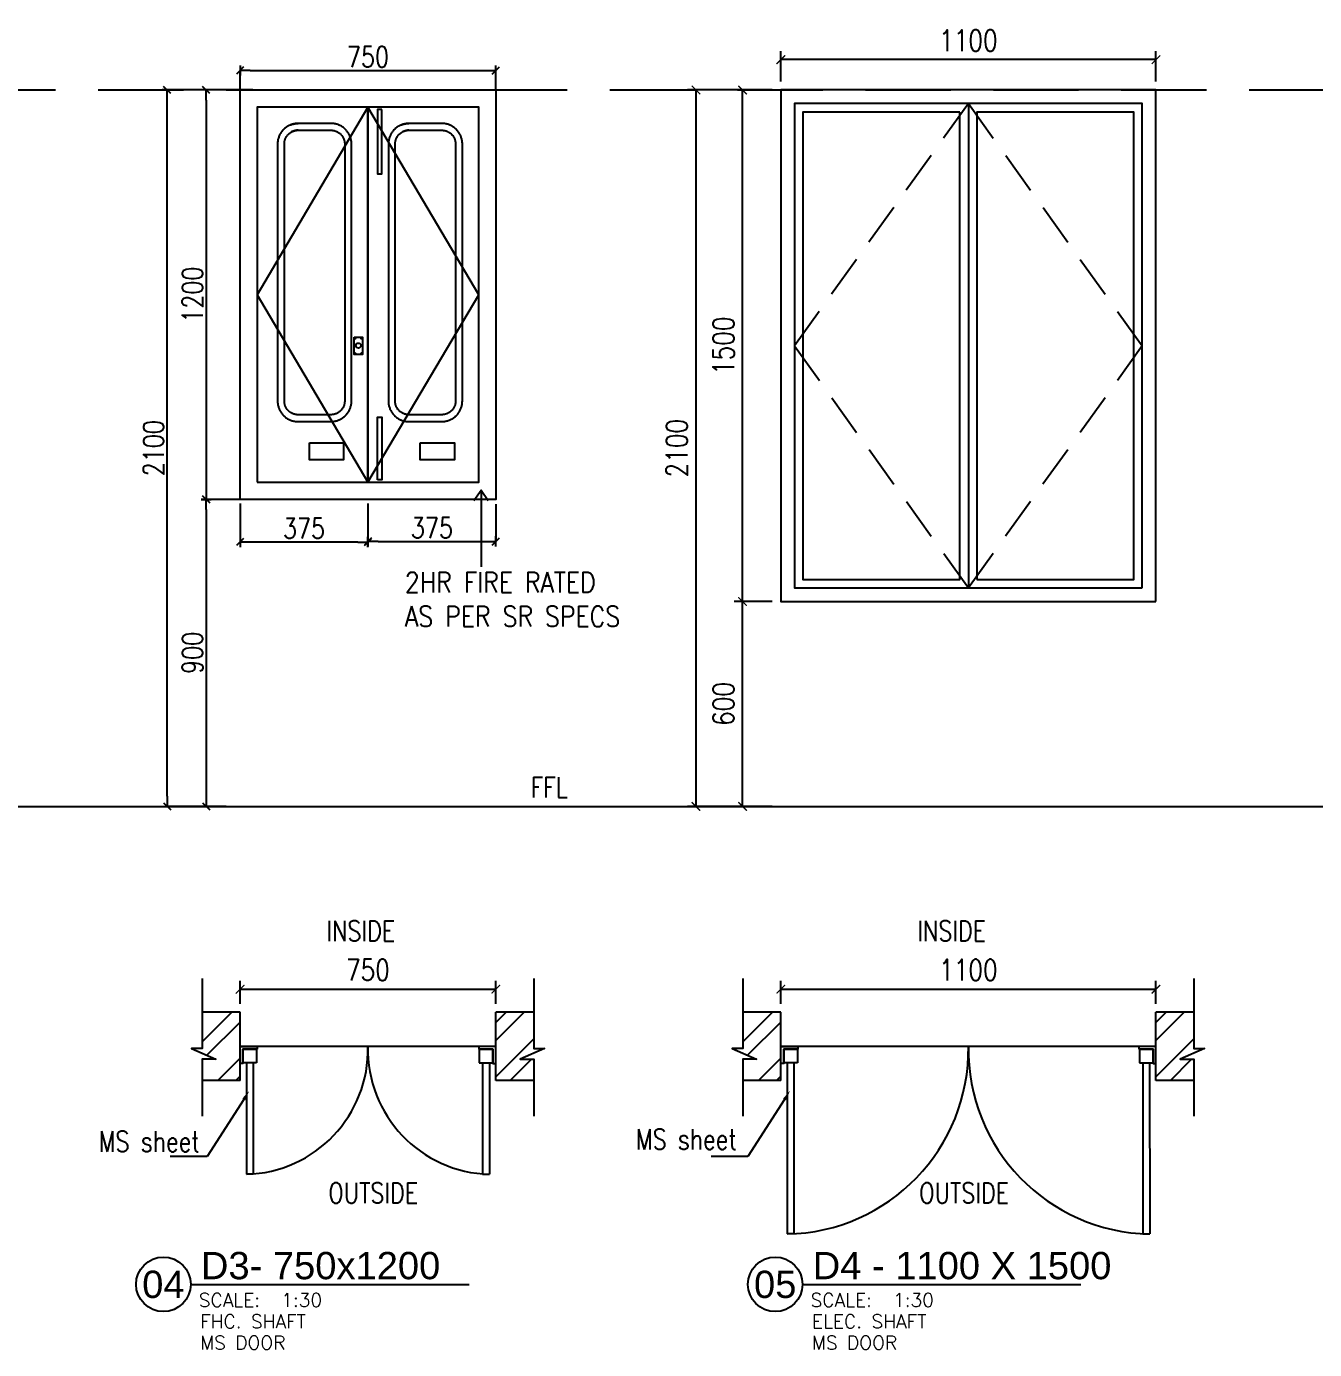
# Model space of a CAD drawing. Extents: x -32840 to 422982, y 280745 to 888746.
# Drawn here: x 341432 to 345210, y 416432 to 420310 of the extents above; entities that cross this region are included whole.
import ezdxf
from ezdxf import colors
from ezdxf.entities.mleader import LeaderData, LeaderLine
from ezdxf.enums import TextEntityAlignment as Align
from ezdxf.math import Vec2, Vec3

# ---------------------------------------------------------------- set-up
doc = ezdxf.new("R2010")
doc.units = 0
doc.header["$LTSCALE"] = 1000
doc.header["$PDMODE"] = 3
for name, pattern in [('CONTINOUS', [0]), ('HIDDEN', [0.375, 0.25, -0.125]), ('HIDDEN2', [0.1875, 0.125, -0.0625])]:
    doc.linetypes.add(name, pattern=pattern)
doc.layers.get('Defpoints').update_dxf_attribs({"linetype": 'HIDDEN'})
for name, color, linetype in [('A-Dim det', 3, 'Continuous'), ('A-DOOR', 1, 'Continuous'), ('A-FL-Drop', 3, 'Continuous'), ('A-HAT', 8, 'Continuous'), ('A-HATCH', 8, 'Continuous'), ('A-RD', 6, 'Continuous'), ('A-Tag LVl', 2, 'Continuous'), ('A-WALL', 7, 'CONTINOUS'), ('a-win', 1, 'Continuous'), ('HATCH', 8, 'Continuous'), ('N-DIM-DET', 3, 'Continuous'), ('N-TEXT', 6, 'Continuous')]:
    doc.layers.add(name, color=color, linetype=linetype)
doc.styles.add('Arial', font='arial.ttf')
doc.styles.add('ROMANS', font='romans.shx', dxfattribs={"width": 0.8})
doc.styles.get("Standard").update_dxf_attribs({"font": 'arial.ttf'})
doc.dimstyles.new('A-Det', dxfattribs={"dimscale": 25, "dimtxt": 2.5, "dimasz": 1, "dimexe": 1, "dimexo": 1, "dimgap": 1, "dimtad": 1, "dimdec": 0, "dimlfac": -0.01, "dimzin": 3, "dimdsep": 46, "dimtxsty": 'ROMANS', "dimblk": 'ARCHTICK', "dimcen": 1, "dimclrd": 256, "dimclre": 256, "dimclrt": 6, "dimadec": 0, "dimazin": 0, "dimtfac": 1, "dimtdec": 0, "dimtix": 1, "dimtmove": 1, "dimatfit": 3, "dimfxl": 1, "dimfrac": 2, "dimtolj": 1, "dimtzin": 3, "dimarcsym": 0})
doc.dimstyles.new('N-DIM-20', dxfattribs={"dimscale": 20, "dimtxt": 2, "dimasz": 1.5, "dimexe": 0, "dimexo": 0, "dimgap": 0.5, "dimtad": 1, "dimdec": 0, "dimzin": 0, "dimdsep": 46, "dimtxsty": 'ROMANS', "dimblk": 'AR-DIM-ARROW', "dimcen": 0.09, "dimclrd": 3, "dimclre": 8, "dimclrt": 6, "dimadec": 0, "dimazin": 0, "dimtfac": 1, "dimtdec": 0, "dimtix": 1, "dimtofl": 0, "dimtmove": 0, "dimatfit": 0, "dimldrblk": 'AR-LED-ARROW', "dimfxl": 0.18, "dimtolj": 1, "dimtzin": 0, "dimlwd": -1, "dimarcsym": 0})

# ---------------------------------------------------------------- blocks, each defined once
blk = doc.blocks.new('TAG-LABEL')
at = {"linetype": 'Continuous'}
blk.add_line((-65.32, 0), (-24.49, 0), dxfattribs=at)
blk.add_circle((-69.32, 0), 4, dxfattribs=at)
at = {"color": 6, "style": 'ROMANS'}
blk.add_text('SCALE:', height=2, dxfattribs=at).set_placement((-64.13, -3.31))
at = {"color": 6}
for tag, p, height, style in [('LABELNAME', (-63.82, 0.75), 4, 'Arial'), ('SCALE', (-52.05, -3.31), 2, 'ROMANS'), ('DES.LINE.01', (-63.94, -6.44), 2, 'ROMANS'), ('DES.LINE.02', (-63.94, -9.56), 2, 'ROMANS')]:
    blk.add_attdef(tag, p, '', height=height, dxfattribs=dict(at, style=style))
at = {"color": 6, "style": 'Arial'}
blk.add_attdef('88', text='', height=4, dxfattribs=at).set_placement((-69.32, 0), align=Align.MIDDLE_CENTER)
blk = doc.blocks.new('_ArchTick')
at = {"color": 0, "linetype": 'ByBlock', "const_width": 0.15}
blk.add_lwpolyline([(-0.5, -0.5), (0.5, 0.5)], dxfattribs=at)
blk = doc.blocks.new('*D235')
at = {"layer": 'A-Dim det', "lineweight": -2, "transparency": 16777216}
for p, q in [((342058.7, 417445.3), (342058.7, 417512.9)), ((342058.7, 417487.9), (342808.8, 417487.9)), ((342808.8, 417445.3), (342808.8, 417512.9))]:
    blk.add_line(p, q, dxfattribs=at)
at = {"layer": 'Defpoints', "color": 0, "transparency": 16777216}
for p in [(342808.8, 417487.9), (342058.7, 417420.3), (342808.8, 417420.3)]:
    blk.add_point(p, dxfattribs=at)
at = {"layer": 'A-Dim det', "lineweight": -2, "transparency": 16777216, "xscale": 25, "yscale": 25, "zscale": 25, "rotation": 180}
blk.add_blockref('_ArchTick', (342058.7, 417487.9), dxfattribs=at)
at = {"layer": 'A-Dim det', "lineweight": -2, "transparency": 16777216, "xscale": 25, "yscale": 25, "zscale": 25}
blk.add_blockref('_ArchTick', (342808.8, 417487.9), dxfattribs=at)
at = {"layer": 'A-Dim det', "color": 6, "transparency": 16777216, "insert": (342433.7, 417544.2), "char_height": 62.5, "attachment_point": 5, "style": 'ROMANS'}
blk.add_mtext('\\A1;750', dxfattribs=at)
blk = doc.blocks.new('*D257')
at = {"layer": 'A-Dim det', "lineweight": -2, "transparency": 16777216}
for p, q in [((343619.6, 420123.8), (343370.6, 420123.8)), ((343395.6, 420123.8), (343395.6, 418023.8)), ((343619.6, 418023.8), (343370.6, 418023.8))]:
    blk.add_line(p, q, dxfattribs=at)
at = {"layer": 'Defpoints', "color": 0, "transparency": 16777216}
for p in [(343644.6, 420123.8), (343395.6, 418023.8), (343644.6, 418023.8)]:
    blk.add_point(p, dxfattribs=at)
at = {"layer": 'A-Dim det', "lineweight": -2, "transparency": 16777216, "xscale": 25, "yscale": 25, "zscale": 25}
for p, rotation in [((343395.6, 420123.8), 90), ((343395.6, 418023.8), 270)]:
    blk.add_blockref('_ArchTick', p, dxfattribs=dict(at, rotation=rotation))
at = {"layer": 'A-Dim det', "color": 6, "transparency": 16777216, "insert": (343339.3, 419073.8), "char_height": 62.5, "attachment_point": 5, "rotation": 90, "style": 'ROMANS'}
blk.add_mtext('\\A1;2100', dxfattribs=at)
blk = doc.blocks.new('*D258')
at = {"layer": 'A-Dim det', "lineweight": -2, "transparency": 16777216}
for p, q in [((343644.6, 420148.8), (343644.6, 420237.8)), ((344744.7, 420148.8), (344744.7, 420237.8)), ((344744.7, 420212.8), (343644.6, 420212.8))]:
    blk.add_line(p, q, dxfattribs=at)
at = {"layer": 'Defpoints', "color": 0, "transparency": 16777216}
for p in [(343644.6, 420212.8), (343644.6, 420123.8), (344744.7, 420123.8)]:
    blk.add_point(p, dxfattribs=at)
at = {"layer": 'A-Dim det', "lineweight": -2, "transparency": 16777216, "xscale": 25, "yscale": 25, "zscale": 25, "rotation": 180}
blk.add_blockref('_ArchTick', (343644.6, 420212.8), dxfattribs=at)
at = {"layer": 'A-Dim det', "lineweight": -2, "transparency": 16777216, "xscale": 25, "yscale": 25, "zscale": 25}
blk.add_blockref('_ArchTick', (344744.7, 420212.8), dxfattribs=at)
at = {"layer": 'A-Dim det', "color": 6, "transparency": 16777216, "insert": (344194.7, 420269), "char_height": 62.5, "attachment_point": 5, "style": 'ROMANS'}
blk.add_mtext('\\A1;1100', dxfattribs=at)
blk = doc.blocks.new('*D259')
at = {"layer": 'A-Dim det', "lineweight": -2, "transparency": 16777216}
for p, q in [((343619.6, 418624.2), (343507.3, 418624.2)), ((343532.3, 418023.8), (343532.3, 418624.2)), ((343522, 418023.8), (343557.3, 418023.8))]:
    blk.add_line(p, q, dxfattribs=at)
at = {"layer": 'Defpoints', "color": 0, "transparency": 16777216}
for p in [(343532.3, 418624.2), (343644.6, 418624.2), (343497, 418023.8)]:
    blk.add_point(p, dxfattribs=at)
at = {"layer": 'A-Dim det', "lineweight": -2, "transparency": 16777216, "xscale": 25, "yscale": 25, "zscale": 25}
for p, rotation in [((343532.3, 418624.2), 90), ((343532.3, 418023.8), 270)]:
    blk.add_blockref('_ArchTick', p, dxfattribs=dict(at, rotation=rotation))
at = {"layer": 'A-Dim det', "color": 6, "transparency": 16777216, "insert": (343476.1, 418324), "char_height": 62.5, "attachment_point": 5, "rotation": 90, "style": 'ROMANS'}
blk.add_mtext('\\A1;600', dxfattribs=at)
blk = doc.blocks.new('*D260')
at = {"layer": 'A-Dim det', "lineweight": -2, "transparency": 16777216}
for p, q in [((343619.6, 420123.8), (343507.3, 420123.8)), ((343532.3, 418624.2), (343532.3, 420123.8)), ((343619.6, 418624.2), (343507.3, 418624.2))]:
    blk.add_line(p, q, dxfattribs=at)
at = {"layer": 'Defpoints', "color": 0, "transparency": 16777216}
for p in [(343532.3, 420123.8), (343644.6, 420123.8), (343644.6, 418624.2)]:
    blk.add_point(p, dxfattribs=at)
at = {"layer": 'A-Dim det', "lineweight": -2, "transparency": 16777216, "xscale": 25, "yscale": 25, "zscale": 25}
for p, rotation in [((343532.3, 420123.8), 90), ((343532.3, 418624.2), 270)]:
    blk.add_blockref('_ArchTick', p, dxfattribs=dict(at, rotation=rotation))
at = {"layer": 'A-Dim det', "color": 6, "transparency": 16777216, "insert": (343476.1, 419374), "char_height": 62.5, "attachment_point": 5, "rotation": 90, "style": 'ROMANS'}
blk.add_mtext('\\A1;1500', dxfattribs=at)
blk = doc.blocks.new('*D261')
at = {"layer": 'A-Dim det', "lineweight": -2, "transparency": 16777216}
for p, q in [((343644.6, 417445.3), (343644.6, 417512.9)), ((343644.6, 417487.9), (344744.7, 417487.9)), ((344744.7, 417445.3), (344744.7, 417512.9))]:
    blk.add_line(p, q, dxfattribs=at)
at = {"layer": 'Defpoints', "color": 0, "transparency": 16777216}
for p in [(344744.7, 417487.9), (343644.6, 417420.3), (344744.7, 417420.3)]:
    blk.add_point(p, dxfattribs=at)
at = {"layer": 'A-Dim det', "lineweight": -2, "transparency": 16777216, "xscale": 25, "yscale": 25, "zscale": 25, "rotation": 180}
blk.add_blockref('_ArchTick', (343644.6, 417487.9), dxfattribs=at)
at = {"layer": 'A-Dim det', "lineweight": -2, "transparency": 16777216, "xscale": 25, "yscale": 25, "zscale": 25}
blk.add_blockref('_ArchTick', (344744.7, 417487.9), dxfattribs=at)
at = {"layer": 'A-Dim det', "color": 6, "transparency": 16777216, "insert": (344194.7, 417544.2), "char_height": 62.5, "attachment_point": 5, "style": 'ROMANS'}
blk.add_mtext('\\A1;1100', dxfattribs=at)
blk = doc.blocks.new('AR-DIM-ARROW')
for p, q in [((-1, 0), (0, 0)), ((0, -0.5), (0, 0.5))]:
    blk.add_line(p, q)
at = {"color": 6}
blk.add_line((-0.35, -0.35), (0.35, 0.35), dxfattribs=at)
blk = doc.blocks.new('*D560')
at = {"layer": 'Defpoints', "color": 0, "transparency": 16777216}
for p in [(342058.7, 420123.8), (341959.4, 418923.8), (342058.7, 418923.8)]:
    blk.add_point(p, dxfattribs=at)
at = {"layer": 'N-DIM-DET', "color": 8, "lineweight": -2, "transparency": 16777216}
for p, q in [((342058.7, 420123.8), (341959.4, 420123.8)), ((342058.7, 418923.8), (341959.4, 418923.8))]:
    blk.add_line(p, q, dxfattribs=at)
at = {"layer": 'N-DIM-DET', "color": 3, "transparency": 16777216}
blk.add_line((341959.4, 420093.8), (341959.4, 418953.8), dxfattribs=at)
at = {"layer": 'N-DIM-DET', "color": 3, "transparency": 16777216, "xscale": 30, "yscale": 30, "zscale": 30}
for p, rotation in [((341959.4, 420123.8), 90), ((341959.4, 418923.8), 270)]:
    blk.add_blockref('AR-DIM-ARROW', p, dxfattribs=dict(at, rotation=rotation))
at = {"layer": 'N-DIM-DET', "color": 6, "transparency": 16777216, "insert": (341919.4, 419523.8), "char_height": 60, "attachment_point": 5, "rotation": 90, "style": 'ROMANS'}
blk.add_mtext('\\A1;1200', dxfattribs=at)
blk = doc.blocks.new('AR-LED-ARROW')
for p, q in [((0, 0), (-1, 0)), ((-0.53, 0.53), (-0.57, 0.49)), ((0, 0), (-0.57, 0.49)), ((0, 0), (-0.57, -0.49)), ((0, 0), (-0.53, 0.53)), ((0, 0), (-0.53, -0.53)), ((-0.53, -0.53), (-0.57, -0.49))]:
    blk.add_line(p, q)
blk = doc.blocks.new('*D561')
at = {"layer": 'Defpoints', "color": 0, "transparency": 16777216}
for p in [(342058.7, 418923.8), (341951.4, 418023.8), (341959.4, 418023.8)]:
    blk.add_point(p, dxfattribs=at)
at = {"layer": 'N-DIM-DET', "color": 8, "lineweight": -2, "transparency": 16777216}
for p, q in [((342058.7, 418923.8), (341959.4, 418923.8)), ((341951.4, 418023.8), (341959.4, 418023.8))]:
    blk.add_line(p, q, dxfattribs=at)
at = {"layer": 'N-DIM-DET', "color": 3, "transparency": 16777216}
blk.add_line((341959.4, 418893.8), (341959.4, 418053.8), dxfattribs=at)
at = {"layer": 'N-DIM-DET', "color": 3, "transparency": 16777216, "xscale": 30, "yscale": 30, "zscale": 30}
for p, rotation in [((341959.4, 418923.8), 90), ((341959.4, 418023.8), 270)]:
    blk.add_blockref('AR-DIM-ARROW', p, dxfattribs=dict(at, rotation=rotation))
at = {"layer": 'N-DIM-DET', "color": 6, "transparency": 16777216, "insert": (341919.4, 418473.8), "char_height": 60, "attachment_point": 5, "rotation": 90, "style": 'ROMANS'}
blk.add_mtext('\\A1;900', dxfattribs=at)
blk = doc.blocks.new('*D562')
at = {"layer": 'Defpoints', "color": 0, "transparency": 16777216}
for p in [(341845.1, 420123.8), (342096.5, 420123.8), (342017.9, 418023.8)]:
    blk.add_point(p, dxfattribs=at)
at = {"layer": 'N-DIM-DET', "color": 8, "lineweight": -2, "transparency": 16777216}
for p, q in [((342096.5, 420123.8), (341845.1, 420123.8)), ((342017.9, 418023.8), (341845.1, 418023.8))]:
    blk.add_line(p, q, dxfattribs=at)
at = {"layer": 'N-DIM-DET', "color": 3, "transparency": 16777216}
blk.add_line((341845.1, 418053.8), (341845.1, 420093.8), dxfattribs=at)
at = {"layer": 'N-DIM-DET', "color": 3, "transparency": 16777216, "xscale": 30, "yscale": 30, "zscale": 30}
for p, rotation in [((341845.1, 420123.8), 90), ((341845.1, 418023.8), 270)]:
    blk.add_blockref('AR-DIM-ARROW', p, dxfattribs=dict(at, rotation=rotation))
at = {"layer": 'N-DIM-DET', "color": 6, "transparency": 16777216, "insert": (341805.1, 419073.8), "char_height": 60, "attachment_point": 5, "rotation": 90, "style": 'ROMANS'}
blk.add_mtext('\\A1;2100', dxfattribs=at)
blk = doc.blocks.new('*D563')
at = {"layer": 'Defpoints', "color": 0, "transparency": 16777216}
for p in [(342058.7, 418911.3), (342433.7, 418911.3), (342058.7, 418798.8)]:
    blk.add_point(p, dxfattribs=at)
at = {"layer": 'N-DIM-DET', "color": 8, "lineweight": -2, "transparency": 16777216}
for p, q in [((342058.7, 418911.3), (342058.7, 418798.8)), ((342433.7, 418911.3), (342433.7, 418798.8))]:
    blk.add_line(p, q, dxfattribs=at)
at = {"layer": 'N-DIM-DET', "color": 3, "transparency": 16777216}
blk.add_line((342403.7, 418798.8), (342088.7, 418798.8), dxfattribs=at)
at = {"layer": 'N-DIM-DET', "color": 3, "transparency": 16777216, "xscale": 30, "yscale": 30, "zscale": 30, "rotation": 180}
blk.add_blockref('AR-DIM-ARROW', (342058.7, 418798.8), dxfattribs=at)
at = {"layer": 'N-DIM-DET', "color": 3, "transparency": 16777216, "xscale": 30, "yscale": 30, "zscale": 30}
blk.add_blockref('AR-DIM-ARROW', (342433.7, 418798.8), dxfattribs=at)
at = {"layer": 'N-DIM-DET', "color": 6, "transparency": 16777216, "insert": (342246.2, 418838.8), "char_height": 60, "attachment_point": 5, "style": 'ROMANS'}
blk.add_mtext('\\A1;375', dxfattribs=at)
blk = doc.blocks.new('*D564')
at = {"layer": 'Defpoints', "color": 0, "transparency": 16777216}
for p in [(342433.7, 418909.8), (342808.8, 418909.8), (342808.8, 418800.5)]:
    blk.add_point(p, dxfattribs=at)
at = {"layer": 'N-DIM-DET', "color": 8, "lineweight": -2, "transparency": 16777216}
for p, q in [((342433.7, 418909.8), (342433.7, 418800.5)), ((342808.8, 418909.8), (342808.8, 418800.5))]:
    blk.add_line(p, q, dxfattribs=at)
at = {"layer": 'N-DIM-DET', "color": 3, "transparency": 16777216}
blk.add_line((342463.7, 418800.5), (342778.8, 418800.5), dxfattribs=at)
at = {"layer": 'N-DIM-DET', "color": 3, "transparency": 16777216, "xscale": 30, "yscale": 30, "zscale": 30, "rotation": 180}
blk.add_blockref('AR-DIM-ARROW', (342433.7, 418800.5), dxfattribs=at)
at = {"layer": 'N-DIM-DET', "color": 3, "transparency": 16777216, "xscale": 30, "yscale": 30, "zscale": 30}
blk.add_blockref('AR-DIM-ARROW', (342808.8, 418800.5), dxfattribs=at)
at = {"layer": 'N-DIM-DET', "color": 6, "transparency": 16777216, "insert": (342621.3, 418840.5), "char_height": 60, "attachment_point": 5, "style": 'ROMANS'}
blk.add_mtext('\\A1;375', dxfattribs=at)
blk = doc.blocks.new('*D565')
at = {"layer": 'Defpoints', "color": 0, "transparency": 16777216}
for p in [(342808.8, 420180.9), (342058.7, 420123.8), (342808.8, 420123.8)]:
    blk.add_point(p, dxfattribs=at)
at = {"layer": 'N-DIM-DET', "color": 8, "lineweight": -2, "transparency": 16777216}
for p, q in [((342058.7, 420123.8), (342058.7, 420180.9)), ((342808.8, 420123.8), (342808.8, 420180.9))]:
    blk.add_line(p, q, dxfattribs=at)
at = {"layer": 'N-DIM-DET', "color": 3, "transparency": 16777216}
blk.add_line((342088.7, 420180.9), (342778.8, 420180.9), dxfattribs=at)
at = {"layer": 'N-DIM-DET', "color": 3, "transparency": 16777216, "xscale": 30, "yscale": 30, "zscale": 30, "rotation": 180}
blk.add_blockref('AR-DIM-ARROW', (342058.7, 420180.9), dxfattribs=at)
at = {"layer": 'N-DIM-DET', "color": 3, "transparency": 16777216, "xscale": 30, "yscale": 30, "zscale": 30}
blk.add_blockref('AR-DIM-ARROW', (342808.8, 420180.9), dxfattribs=at)
at = {"layer": 'N-DIM-DET', "color": 6, "transparency": 16777216, "insert": (342433.7, 420220.9), "char_height": 60, "attachment_point": 5, "style": 'ROMANS'}
blk.add_mtext('\\A1;750', dxfattribs=at)

msp = doc.modelspace()

# ---------------------------------------------------------------- hatches: boundary and pattern name
at = {"layer": 'HATCH', "lineweight": -2}
h = msp.add_hatch(dxfattribs=at)
h.set_pattern_fill('ANSI32', color=256, scale=300, style=0)
h.set_pattern_definition([(45, (390302.93, 457415.74), (-79.54951, 79.54951), []), (45, (390355.96, 457415.74), (-79.54951, 79.54951), [])])
h.paths.add_polyline_path([(342058.7, 417420.3), (341947.7, 417420.3), (341947.7, 417314.1), (341916, 417314.1), (341987.7, 417282.3), (341947.7, 417282.3), (341947.7, 417220.3), (342058.7, 417220.3)])
h = msp.add_hatch(dxfattribs=at)
h.set_pattern_fill('ANSI32', color=256, scale=300, style=0)
h.set_pattern_definition([(45, (390152.93, 457415.74), (-79.54951, 79.54951), []), (45, (390205.96, 457415.74), (-79.54951, 79.54951), [])])
h.paths.add_polyline_path([(342919.8, 417420.3), (342808.8, 417420.3), (342808.8, 417220.3), (342919.8, 417220.3), (342919.8, 417282.3), (342879.8, 417282.3), (342951.5, 417314.1), (342919.8, 417314.1)])
h = msp.add_hatch(dxfattribs=at)
h.set_pattern_fill('ANSI32', color=256, scale=300, style=0)
h.set_pattern_definition([(45, (391888.84, 457415.74), (-79.54951, 79.54951), []), (45, (391941.87, 457415.74), (-79.54951, 79.54951), [])])
h.paths.add_polyline_path([(343644.6, 417420.3), (343533.6, 417420.3), (343533.6, 417314.1), (343501.9, 417314.1), (343573.6, 417282.3), (343533.6, 417282.3), (343533.6, 417220.3), (343644.6, 417220.3)])
h = msp.add_hatch(dxfattribs=at)
h.set_pattern_fill('ANSI32', color=256, scale=300, style=0)
h.set_pattern_definition([(45, (392088.84, 457415.74), (-79.54951, 79.54951), []), (45, (392141.87, 457415.74), (-79.54951, 79.54951), [])])
h.paths.add_polyline_path([(344855.7, 417420.3), (344744.7, 417420.3), (344744.7, 417220.3), (344855.7, 417220.3), (344855.7, 417282.3), (344815.7, 417282.3), (344887.4, 417314.1), (344855.7, 417314.1)])

# ---------------------------------------------------------------- linework, layer by layer
at = {"layer": 'A-DOOR'}
for p, q in [((344194.7, 420083.8), (344194.7, 418664.2)), ((342077.3, 417271.7), (342077.3, 416945.3)), ((342097.3, 417271.7), (342097.3, 416945.3)), ((342770.2, 417271.7), (342770.2, 416945.3)), ((342790.2, 417271.7), (342790.2, 416945.3)), ((343663.2, 417271.7), (343662.8, 416770.3)), ((343683.2, 417271.7), (343682.8, 416770.3)), ((344706.1, 417271.7), (344706.5, 416770.3)), ((344726.1, 417271.7), (344726.5, 416770.3)), ((342097.3, 416945.3), (342077.3, 416945.3)), ((342770.2, 416945.3), (342790.2, 416945.3)), ((343682.8, 416770.3), (343662.8, 416770.3)), ((344706.5, 416770.3), (344726.5, 416770.3))]:
    msp.add_line(p, q, dxfattribs=at)
for points in [[(344744.7, 418624.2), (344744.7, 420123.8), (343644.6, 420123.8), (343644.6, 418624.2)], [(344704.7, 418664.2), (344704.7, 420083.8), (343684.6, 420083.8), (343684.6, 418664.2)], [(342474.2, 420066.3), (342461.7, 420066.3), (342461.7, 419877.8), (342474.2, 419877.8)], [(342461.7, 418981.3), (342461.7, 419164.8), (342474.2, 419164.8), (342474.2, 418981.3)], [(342108.7, 417311.7), (342067.3, 417311.7), (342067.3, 417270.3), (342058.7, 417270.3), (342058.7, 417320.3), (342108.7, 417320.3)], [(342107.3, 417271.7), (342067.3, 417271.7), (342067.3, 417311.7), (342107.3, 417311.7)], [(342758.8, 417311.7), (342800.2, 417311.7), (342800.2, 417270.3), (342808.8, 417270.3), (342808.8, 417320.3), (342758.8, 417320.3)], [(342760.2, 417271.7), (342800.2, 417271.7), (342800.2, 417311.7), (342760.2, 417311.7)], [(343694.6, 417311.7), (343653.2, 417311.7), (343653.2, 417270.3), (343644.6, 417270.3), (343644.6, 417320.3), (343694.6, 417320.3)], [(343693.2, 417271.7), (343653.2, 417271.7), (343653.2, 417311.7), (343693.2, 417311.7)], [(344694.7, 417311.7), (344736.1, 417311.7), (344736.1, 417270.3), (344744.7, 417270.3), (344744.7, 417320.3), (344694.7, 417320.3)], [(344696.1, 417271.7), (344736.1, 417271.7), (344736.1, 417311.7), (344696.1, 417311.7)]]:
    msp.add_lwpolyline(points, close=True, dxfattribs=at)
at = {"layer": 'A-DOOR', "color": 8}
for points in [[(344169.7, 420058.8), (343709.6, 420058.8), (343709.6, 418689.2), (344169.7, 418689.2)], [(344219.7, 418689.2), (344679.7, 418689.2), (344679.7, 420058.8), (344219.7, 420058.8)]]:
    msp.add_lwpolyline(points, close=True, dxfattribs=at)
at = {"layer": 'A-DOOR'}
for centre, radius, start, end in [((342067.3, 417311.7), 366.6, 271.5632, 1.3397), ((342800.2, 417311.7), 366.6, 178.6603, 268.4368), ((343653.2, 417311.7), 541.5, 271.0197, 0.9068), ((344736.1, 417311.7), 541.5, 179.0932, 268.9803)]:
    msp.add_arc(centre, radius, start, end, dxfattribs=at)
at = {"layer": 'A-FL-Drop'}
for p, q in [((342808.8, 417320.3), (342058.7, 417320.3)), ((344744.7, 417320.3), (343644.6, 417320.3))]:
    msp.add_line(p, q, dxfattribs=at)
at = {"layer": 'A-HAT', "linetype": 'HIDDEN2', "ltscale": 15}
msp.add_lwpolyline([(342433.7, 420073.8), (342108.7, 419523.8), (342433.7, 418973.8), (342758.7, 419523.8)], close=True, dxfattribs=at)
at = {"layer": 'A-HAT'}
for points in [[(341947.7, 417519.1), (341947.7, 417314.1), (341916, 417314.1), (341987.7, 417282.3), (341947.7, 417282.3), (341947.7, 417116)], [(342919.8, 417519.1), (342919.8, 417314.1), (342951.5, 417314.1), (342879.8, 417282.3), (342919.8, 417282.3), (342919.8, 417116)], [(343533.6, 417519.1), (343533.6, 417314.1), (343501.9, 417314.1), (343573.6, 417282.3), (343533.6, 417282.3), (343533.6, 417116)], [(344855.7, 417519.1), (344855.7, 417314.1), (344887.4, 417314.1), (344815.7, 417282.3), (344855.7, 417282.3), (344855.7, 417116)]]:
    msp.add_lwpolyline(points, dxfattribs=at)
at = {"layer": 'A-HATCH', "linetype": 'HIDDEN2'}
for points in [[(344194.7, 420083.8), (343684.6, 419374), (344194.7, 418664.2)], [(344194.7, 420083.8), (344704.7, 419374), (344194.7, 418664.2)]]:
    msp.add_lwpolyline(points, dxfattribs=at)
at = {"layer": 'A-WALL', "linetype": 'HIDDEN'}
msp.add_line((335642.9, 420123.8), (349025.7, 420123.8), dxfattribs=at)
at = {"layer": 'A-WALL'}
for p, q in [((335642.9, 418023.8), (400304, 418023.8)), ((343395.6, 418023.8), (343413.2, 418023.8)), ((342058.7, 417420.3), (341947.7, 417420.3)), ((342058.7, 417220.3), (342058.7, 417420.3)), ((342919.8, 417420.3), (342808.8, 417420.3)), ((342808.8, 417220.3), (342808.8, 417420.3)), ((343644.6, 417420.3), (343533.6, 417420.3)), ((343644.6, 417220.3), (343644.6, 417420.3)), ((344855.7, 417420.3), (344744.7, 417420.3)), ((344744.7, 417220.3), (344744.7, 417420.3)), ((342058.7, 417220.3), (341947.7, 417220.3)), ((342919.8, 417220.3), (342808.8, 417220.3)), ((343644.6, 417220.3), (343533.6, 417220.3)), ((344855.7, 417220.3), (344744.7, 417220.3))]:
    msp.add_line(p, q, dxfattribs=at)
at = {"layer": 'a-win'}
for points in [[(342058.7, 418923.8), (342058.7, 420123.8), (342808.8, 420123.8), (342808.8, 418923.8), (342058.7, 418923.8)], [(342433.7, 418973.8), (342433.7, 420073.8)]]:
    msp.add_lwpolyline(points, close=True, dxfattribs=at)
msp.add_lwpolyline([(342108.7, 418973.8), (342758.7, 418973.8), (342758.7, 420073.8), (342108.7, 420073.8), (342108.7, 418973.8)], dxfattribs=at)
at = {"layer": 'a-win', "color": 8}
for points in [[(342173.3, 419988.6), (342172.8, 419987.5), (342172, 419985.2), (342171.2, 419982.9), (342170.6, 419980.6), (342170, 419978.3), (342169.6, 419975.9), (342169.2, 419973.6), (342168.9, 419971.2), (342168.8, 419968.8), (342168.7, 419966.4), (342168.7, 419965.7), (342168.7, 419211.9), (342168.7, 419209.5), (342168.9, 419207.1), (342169.1, 419204.7), (342169.5, 419202.3), (342169.9, 419200), (342170.4, 419197.6), (342171, 419195.3), (342171.7, 419193), (342172.5, 419190.8), (342173.3, 419189), (342173.3, 419188.9), (342173.4, 419188.5), (342174.4, 419186.4), (342175.5, 419184.2), (342176.6, 419182.1), (342177.9, 419180), (342179.2, 419178), (342180.6, 419176.1), (342182, 419174.2), (342183.6, 419172.3), (342185.2, 419170.6), (342186.2, 419169.5), (342186.3, 419169.5), (342186.9, 419168.9), (342188.6, 419167.2), (342190.5, 419165.7), (342192.3, 419164.2), (342194.3, 419162.8), (342196.3, 419161.4), (342198.3, 419160.2), (342200.4, 419159), (342202.6, 419157.9), (342204.7, 419156.9), (342205.7, 419156.5), (342205.8, 419156.5), (342207, 419156), (342209.2, 419155.2), (342211.5, 419154.4), (342213.8, 419153.8), (342216.1, 419153.2), (342218.5, 419152.8), (342220.9, 419152.4), (342223.3, 419152.2), (342225.7, 419152), (342228, 419151.9), (342228.7, 419151.9), (342325.6, 419151.9), (342328, 419152), (342330.4, 419152.1), (342332.8, 419152.3), (342335.2, 419152.7), (342337.5, 419153.1), (342339.9, 419153.6), (342342.2, 419154.2), (342344.5, 419155), (342346.7, 419155.8), (342348.5, 419156.5), (342348.6, 419156.5), (342349, 419156.6), (342351.2, 419157.6), (342353.3, 419158.7), (342355.4, 419159.8), (342357.5, 419161.1), (342359.5, 419162.4), (342361.4, 419163.8), (342363.3, 419165.3), (342365.2, 419166.8), (342366.9, 419168.4), (342368, 419169.4), (342368.1, 419169.5), (342368.6, 419170.1), (342370.3, 419171.9), (342371.9, 419173.7), (342373.3, 419175.6), (342374.8, 419177.5), (342376.1, 419179.5), (342377.4, 419181.5), (342378.5, 419183.6), (342379.6, 419185.8), (342380.6, 419187.9), (342381, 419188.9), (342381.1, 419189), (342381.5, 419190.2), (342382.4, 419192.4), (342383.1, 419194.7), (342383.7, 419197), (342384.3, 419199.4), (342384.7, 419201.7), (342385.1, 419204.1), (342385.4, 419206.5), (342385.5, 419208.9), (342385.6, 419211.3), (342385.6, 419211.9), (342385.6, 419965.7), (342385.6, 419968.1), (342385.4, 419970.5), (342385.2, 419972.9), (342384.8, 419975.3), (342384.4, 419977.7), (342383.9, 419980), (342383.3, 419982.3), (342382.6, 419984.6), (342381.8, 419986.9), (342381, 419988.7), (342381, 419988.7), (342380.9, 419989.1), (342379.9, 419991.3), (342378.8, 419993.4), (342377.7, 419995.5), (342376.4, 419997.6), (342375.1, 419999.6), (342373.7, 420001.6), (342372.3, 420003.5), (342370.7, 420005.3), (342369.1, 420007.1), (342368.1, 420008.1), (342368, 420008.2), (342367.4, 420008.8), (342365.7, 420010.4), (342363.8, 420012), (342362, 420013.5), (342360, 420014.9), (342358, 420016.2), (342356, 420017.5), (342353.9, 420018.6), (342351.7, 420019.7), (342349.6, 420020.7), (342348.6, 420021.1), (342348.5, 420021.2), (342347.4, 420021.7), (342345.1, 420022.5), (342342.8, 420023.2), (342340.5, 420023.9), (342338.2, 420024.4), (342335.8, 420024.9), (342333.4, 420025.2), (342331, 420025.5), (342328.7, 420025.7), (342326.3, 420025.7), (342325.6, 420025.7), (342228.7, 420025.7)], [(342205.8, 420021.2), (342205.7, 420021.1), (342205.3, 420021), (342203.1, 420020), (342201, 420019), (342198.9, 420017.8), (342196.8, 420016.6), (342194.8, 420015.3), (342192.9, 420013.9), (342191, 420012.4), (342189.1, 420010.8), (342187.4, 420009.2), (342186.3, 420008.2), (342186.2, 420008.1), (342185.7, 420007.5), (342184, 420005.8), (342182.5, 420004), (342181, 420002.1), (342179.5, 420000.1), (342178.2, 419998.2), (342177, 419996.1), (342175.8, 419994), (342174.7, 419991.9), (342173.7, 419989.7), (342173.3, 419988.7)], [(342228.7, 420005.7), (342325.6, 420005.7), (342327.2, 420005.7), (342328.8, 420005.6), (342330.4, 420005.4), (342332, 420005.2), (342333.6, 420004.9), (342335.1, 420004.6), (342336.7, 420004.2), (342338.2, 420003.7), (342339.7, 420003.2), (342341.2, 420002.6), (342342.6, 420001.9), (342344.1, 420001.2), (342345.5, 420000.4), (342345.6, 420000.4), (342345.6, 420000.4), (342346.9, 419999.6), (342348.2, 419998.7), (342349.5, 419997.8), (342350.8, 419996.8), (342352, 419995.8), (342353.2, 419994.7), (342354.3, 419993.6), (342355.4, 419992.4), (342356.4, 419991.2), (342357.4, 419990), (342358.4, 419988.7), (342359.3, 419987.3), (342360.1, 419986), (342360.2, 419985.7), (342360.3, 419985.7), (342360.9, 419984.6), (342361.6, 419983.2), (342362.3, 419981.7), (342362.9, 419980.2), (342363.4, 419978.7), (342363.9, 419977.2), (342364.4, 419975.7), (342364.7, 419974.1), (342365, 419972.5), (342365.3, 419970.9), (342365.4, 419969.4), (342365.6, 419967.8), (342365.6, 419966.2), (342365.6, 419965.7), (342365.6, 419211.9), (342365.6, 419210.3), (342365.5, 419208.7), (342365.3, 419207.1), (342365.1, 419205.5), (342364.8, 419204), (342364.5, 419202.4), (342364.1, 419200.9), (342363.6, 419199.3), (342363, 419197.8), (342362.5, 419196.3), (342361.8, 419194.9), (342361.1, 419193.4), (342360.3, 419192), (342360.3, 419191.9), (342360.2, 419191.9), (342359.5, 419190.7), (342358.6, 419189.3), (342357.7, 419188), (342356.7, 419186.8), (342355.7, 419185.5), (342354.6, 419184.4), (342353.5, 419183.2), (342352.3, 419182.1), (342351.1, 419181.1), (342349.8, 419180.1), (342348.5, 419179.1), (342347.2, 419178.2), (342345.9, 419177.4), (342345.6, 419177.3), (342345.6, 419177.3), (342344.5, 419176.6), (342343, 419175.9), (342341.6, 419175.2), (342340.1, 419174.6), (342338.6, 419174.1), (342337.1, 419173.6), (342335.5, 419173.2), (342334, 419172.8), (342332.4, 419172.5), (342330.8, 419172.3), (342329.2, 419172.1), (342327.6, 419172), (342326, 419171.9), (342325.6, 419171.9), (342228.7, 419171.9), (342227.1, 419171.9), (342225.5, 419172), (342223.9, 419172.2), (342222.3, 419172.4), (342220.8, 419172.7), (342219.2, 419173.1), (342217.6, 419173.5), (342216.1, 419173.9), (342214.6, 419174.5), (342213.1, 419175.1), (342211.7, 419175.7), (342210.2, 419176.4), (342208.8, 419177.2), (342208.7, 419177.3), (342208.7, 419177.3), (342207.4, 419178), (342206.1, 419178.9), (342204.8, 419179.8), (342203.5, 419180.8), (342202.3, 419181.8), (342201.1, 419182.9), (342200, 419184), (342198.9, 419185.2), (342197.9, 419186.4), (342196.9, 419187.7), (342195.9, 419189), (342195, 419190.3), (342194.2, 419191.7), (342194.1, 419191.9), (342194.1, 419191.9), (342193.4, 419193.1), (342192.7, 419194.5), (342192, 419195.9), (342191.4, 419197.4), (342190.9, 419198.9), (342190.4, 419200.4), (342189.9, 419202), (342189.6, 419203.5), (342189.3, 419205.1), (342189, 419206.7), (342188.9, 419208.3), (342188.7, 419209.9), (342188.7, 419211.5), (342188.7, 419211.9), (342188.7, 419965.7), (342188.7, 419967.3), (342188.8, 419968.9), (342189, 419970.5), (342189.2, 419972.1), (342189.5, 419973.7), (342189.8, 419975.2), (342190.3, 419976.8), (342190.7, 419978.3), (342191.3, 419979.8), (342191.9, 419981.3), (342192.5, 419982.8), (342193.2, 419984.2), (342194, 419985.6), (342194.1, 419985.7), (342194.1, 419985.7), (342194.8, 419987), (342195.7, 419988.3), (342196.6, 419989.6), (342197.6, 419990.9), (342198.6, 419992.1), (342199.7, 419993.3), (342200.8, 419994.4), (342202, 419995.5), (342203.2, 419996.6), (342204.5, 419997.6), (342205.8, 419998.5), (342207.1, 419999.4), (342208.4, 420000.2), (342208.7, 420000.4), (342208.7, 420000.4), (342209.8, 420001), (342211.3, 420001.7), (342212.7, 420002.4), (342214.2, 420003), (342215.7, 420003.6), (342217.2, 420004.1), (342218.8, 420004.5), (342220.3, 420004.8), (342221.9, 420005.1), (342223.5, 420005.4), (342225.1, 420005.6), (342226.7, 420005.7), (342228.3, 420005.7), (342228.7, 420005.7), (342228.3, 420005.7), (342226.7, 420005.7), (342225.1, 420005.6), (342223.5, 420005.4), (342221.9, 420005.1), (342220.3, 420004.8), (342218.8, 420004.5), (342217.2, 420004.1), (342215.7, 420003.6), (342214.2, 420003), (342212.7, 420002.4), (342211.3, 420001.7), (342209.8, 420001), (342208.7, 420000.4)], [(342498.3, 419988.6), (342497.8, 419987.5), (342497, 419985.2), (342496.2, 419982.9), (342495.6, 419980.6), (342495, 419978.3), (342494.6, 419975.9), (342494.2, 419973.6), (342493.9, 419971.2), (342493.8, 419968.8), (342493.7, 419966.4), (342493.7, 419965.7), (342493.7, 419211.9), (342493.7, 419209.5), (342493.9, 419207.1), (342494.1, 419204.7), (342494.5, 419202.3), (342494.9, 419200), (342495.4, 419197.6), (342496, 419195.3), (342496.7, 419193), (342497.5, 419190.8), (342498.3, 419189), (342498.3, 419188.9), (342498.4, 419188.5), (342499.4, 419186.4), (342500.5, 419184.2), (342501.6, 419182.1), (342502.9, 419180), (342504.2, 419178), (342505.6, 419176.1), (342507, 419174.2), (342508.6, 419172.3), (342510.2, 419170.6), (342511.2, 419169.5), (342511.3, 419169.5), (342511.9, 419168.9), (342513.6, 419167.2), (342515.5, 419165.7), (342517.3, 419164.2), (342519.3, 419162.8), (342521.3, 419161.4), (342523.3, 419160.2), (342525.4, 419159), (342527.6, 419157.9), (342529.7, 419156.9), (342530.7, 419156.5), (342530.8, 419156.5), (342532, 419156), (342534.2, 419155.2), (342536.5, 419154.4), (342538.8, 419153.8), (342541.1, 419153.2), (342543.5, 419152.8), (342545.9, 419152.4), (342548.3, 419152.2), (342550.7, 419152), (342553, 419151.9), (342553.7, 419151.9), (342650.6, 419151.9), (342653, 419152), (342655.4, 419152.1), (342657.8, 419152.3), (342660.2, 419152.7), (342662.5, 419153.1), (342664.9, 419153.6), (342667.2, 419154.2), (342669.5, 419155), (342671.7, 419155.8), (342673.5, 419156.5), (342673.6, 419156.5), (342674, 419156.6), (342676.2, 419157.6), (342678.3, 419158.7), (342680.4, 419159.8), (342682.5, 419161.1), (342684.5, 419162.4), (342686.4, 419163.8), (342688.3, 419165.3), (342690.2, 419166.8), (342691.9, 419168.4), (342693, 419169.4), (342693.1, 419169.5), (342693.6, 419170.1), (342695.3, 419171.9), (342696.9, 419173.7), (342698.3, 419175.6), (342699.8, 419177.5), (342701.1, 419179.5), (342702.4, 419181.5), (342703.5, 419183.6), (342704.6, 419185.8), (342705.6, 419187.9), (342706, 419188.9), (342706.1, 419189), (342706.5, 419190.2), (342707.4, 419192.4), (342708.1, 419194.7), (342708.7, 419197), (342709.3, 419199.4), (342709.7, 419201.7), (342710.1, 419204.1), (342710.4, 419206.5), (342710.5, 419208.9), (342710.6, 419211.3), (342710.6, 419211.9), (342710.6, 419965.7), (342710.6, 419968.1), (342710.4, 419970.5), (342710.2, 419972.9), (342709.8, 419975.3), (342709.4, 419977.7), (342708.9, 419980), (342708.3, 419982.3), (342707.6, 419984.6), (342706.8, 419986.9), (342706, 419988.7), (342706, 419988.7), (342705.9, 419989.1), (342704.9, 419991.3), (342703.8, 419993.4), (342702.7, 419995.5), (342701.4, 419997.6), (342700.1, 419999.6), (342698.7, 420001.6), (342697.3, 420003.5), (342695.7, 420005.3), (342694.1, 420007.1), (342693.1, 420008.1), (342693, 420008.2), (342692.4, 420008.8), (342690.7, 420010.4), (342688.8, 420012), (342687, 420013.5), (342685, 420014.9), (342683, 420016.2), (342681, 420017.5), (342678.9, 420018.6), (342676.7, 420019.7), (342674.6, 420020.7), (342673.6, 420021.1), (342673.5, 420021.2), (342672.4, 420021.7), (342670.1, 420022.5), (342667.8, 420023.2), (342665.5, 420023.9), (342663.2, 420024.4), (342660.8, 420024.9), (342658.4, 420025.2), (342656, 420025.5), (342653.7, 420025.7), (342651.3, 420025.7), (342650.6, 420025.7), (342553.7, 420025.7)], [(342530.8, 420021.2), (342530.7, 420021.1), (342530.3, 420021), (342528.1, 420020), (342526, 420019), (342523.9, 420017.8), (342521.8, 420016.6), (342519.8, 420015.3), (342517.9, 420013.9), (342516, 420012.4), (342514.1, 420010.8), (342512.4, 420009.2), (342511.3, 420008.2), (342511.2, 420008.1), (342510.7, 420007.5), (342509, 420005.8), (342507.5, 420004), (342506, 420002.1), (342504.5, 420000.1), (342503.2, 419998.2), (342502, 419996.1), (342500.8, 419994), (342499.7, 419991.9), (342498.7, 419989.7), (342498.3, 419988.7)], [(342553.7, 420005.7), (342650.6, 420005.7), (342652.2, 420005.7), (342653.8, 420005.6), (342655.4, 420005.4), (342657, 420005.2), (342658.6, 420004.9), (342660.1, 420004.6), (342661.7, 420004.2), (342663.2, 420003.7), (342664.7, 420003.2), (342666.2, 420002.6), (342667.6, 420001.9), (342669.1, 420001.2), (342670.5, 420000.4), (342670.6, 420000.4), (342670.6, 420000.4), (342671.9, 419999.6), (342673.2, 419998.7), (342674.5, 419997.8), (342675.8, 419996.8), (342677, 419995.8), (342678.2, 419994.7), (342679.3, 419993.6), (342680.4, 419992.4), (342681.4, 419991.2), (342682.4, 419990), (342683.4, 419988.7), (342684.3, 419987.3), (342685.1, 419986), (342685.2, 419985.7), (342685.3, 419985.7), (342685.9, 419984.6), (342686.6, 419983.2), (342687.3, 419981.7), (342687.9, 419980.2), (342688.4, 419978.7), (342688.9, 419977.2), (342689.4, 419975.7), (342689.7, 419974.1), (342690, 419972.5), (342690.3, 419970.9), (342690.4, 419969.4), (342690.6, 419967.8), (342690.6, 419966.2), (342690.6, 419965.7), (342690.6, 419211.9), (342690.6, 419210.3), (342690.5, 419208.7), (342690.3, 419207.1), (342690.1, 419205.5), (342689.8, 419204), (342689.5, 419202.4), (342689.1, 419200.9), (342688.6, 419199.3), (342688, 419197.8), (342687.5, 419196.3), (342686.8, 419194.9), (342686.1, 419193.4), (342685.3, 419192), (342685.3, 419191.9), (342685.2, 419191.9), (342684.5, 419190.7), (342683.6, 419189.3), (342682.7, 419188), (342681.7, 419186.8), (342680.7, 419185.5), (342679.6, 419184.4), (342678.5, 419183.2), (342677.3, 419182.1), (342676.1, 419181.1), (342674.8, 419180.1), (342673.5, 419179.1), (342672.2, 419178.2), (342670.9, 419177.4), (342670.6, 419177.3), (342670.6, 419177.3), (342669.5, 419176.6), (342668, 419175.9), (342666.6, 419175.2), (342665.1, 419174.6), (342663.6, 419174.1), (342662.1, 419173.6), (342660.5, 419173.2), (342659, 419172.8), (342657.4, 419172.5), (342655.8, 419172.3), (342654.2, 419172.1), (342652.6, 419172), (342651, 419171.9), (342650.6, 419171.9), (342553.7, 419171.9), (342552.1, 419171.9), (342550.5, 419172), (342548.9, 419172.2), (342547.3, 419172.4), (342545.8, 419172.7), (342544.2, 419173.1), (342542.6, 419173.5), (342541.1, 419173.9), (342539.6, 419174.5), (342538.1, 419175.1), (342536.7, 419175.7), (342535.2, 419176.4), (342533.8, 419177.2), (342533.7, 419177.3), (342533.7, 419177.3), (342532.4, 419178), (342531.1, 419178.9), (342529.8, 419179.8), (342528.5, 419180.8), (342527.3, 419181.8), (342526.1, 419182.9), (342525, 419184), (342523.9, 419185.2), (342522.9, 419186.4), (342521.9, 419187.7), (342520.9, 419189), (342520, 419190.3), (342519.2, 419191.7), (342519.1, 419191.9), (342519.1, 419191.9), (342518.4, 419193.1), (342517.7, 419194.5), (342517, 419195.9), (342516.4, 419197.4), (342515.9, 419198.9), (342515.4, 419200.4), (342514.9, 419202), (342514.6, 419203.5), (342514.3, 419205.1), (342514, 419206.7), (342513.9, 419208.3), (342513.7, 419209.9), (342513.7, 419211.5), (342513.7, 419211.9), (342513.7, 419965.7), (342513.7, 419967.3), (342513.8, 419968.9), (342514, 419970.5), (342514.2, 419972.1), (342514.5, 419973.7), (342514.8, 419975.2), (342515.3, 419976.8), (342515.7, 419978.3), (342516.3, 419979.8), (342516.9, 419981.3), (342517.5, 419982.8), (342518.2, 419984.2), (342519, 419985.6), (342519.1, 419985.7), (342519.1, 419985.7), (342519.8, 419987), (342520.7, 419988.3), (342521.6, 419989.6), (342522.6, 419990.9), (342523.6, 419992.1), (342524.7, 419993.3), (342525.8, 419994.4), (342527, 419995.5), (342528.2, 419996.6), (342529.5, 419997.6), (342530.8, 419998.5), (342532.1, 419999.4), (342533.4, 420000.2), (342533.7, 420000.4), (342533.7, 420000.4), (342534.8, 420001), (342536.3, 420001.7), (342537.7, 420002.4), (342539.2, 420003), (342540.7, 420003.6), (342542.2, 420004.1), (342543.8, 420004.5), (342545.3, 420004.8), (342546.9, 420005.1), (342548.5, 420005.4), (342550.1, 420005.6), (342551.7, 420005.7), (342553.3, 420005.7), (342553.7, 420005.7), (342553.3, 420005.7), (342551.7, 420005.7), (342550.1, 420005.6), (342548.5, 420005.4), (342546.9, 420005.1), (342545.3, 420004.8), (342543.8, 420004.5), (342542.2, 420004.1), (342540.7, 420003.6), (342539.2, 420003), (342537.7, 420002.4), (342536.3, 420001.7), (342534.8, 420001), (342533.7, 420000.4)], [(342168.7, 419965.7), (342168.7, 419211.9)], [(342188.7, 419211.9), (342188.7, 419965.7)], [(342493.7, 419965.7), (342493.7, 419211.9)], [(342513.7, 419211.9), (342513.7, 419965.7)]]:
    msp.add_lwpolyline(points, dxfattribs=at)
for points in [[(342205.8, 420021.2), (342207.6, 420021.9), (342209.8, 420022.7), (342212.1, 420023.4), (342214.4, 420024), (342216.8, 420024.5), (342219.1, 420025), (342221.5, 420025.3), (342223.9, 420025.5), (342226.3, 420025.7), (342228.7, 420025.7), (342226.3, 420025.7), (342223.9, 420025.5), (342221.5, 420025.3), (342219.1, 420025), (342216.8, 420024.5), (342214.4, 420024), (342212.1, 420023.4), (342209.8, 420022.7), (342207.6, 420021.9)], [(342530.8, 420021.2), (342532.6, 420021.9), (342534.8, 420022.7), (342537.1, 420023.4), (342539.4, 420024), (342541.8, 420024.5), (342544.1, 420025), (342546.5, 420025.3), (342548.9, 420025.5), (342551.3, 420025.7), (342553.7, 420025.7), (342551.3, 420025.7), (342548.9, 420025.5), (342546.5, 420025.3), (342544.1, 420025), (342541.8, 420024.5), (342539.4, 420024), (342537.1, 420023.4), (342534.8, 420022.7), (342532.6, 420021.9)], [(342393.2, 419398.8), (342418.2, 419398.8), (342418.2, 419348.8), (342393.2, 419348.8)], [(342262.2, 419089.8), (342362.2, 419089.8), (342362.2, 419039.8), (342262.2, 419039.8)], [(342587.2, 419089.8), (342687.2, 419089.8), (342687.2, 419039.8), (342587.2, 419039.8)]]:
    msp.add_lwpolyline(points, close=True, dxfattribs=at)
for centre, radius in [((342396.3, 419395.4), 1.48), ((342405.7, 419374.7), 7.4), ((342415.1, 419395.4), 1.48), ((342396.3, 419351.5), 1.48), ((342415.1, 419351.5), 1.48)]:
    msp.add_circle(centre, radius, dxfattribs=at)

# ---------------------------------------------------------------- block references
at = {"layer": 'A-Tag LVl', "xscale": 20, "yscale": 20, "zscale": 20}
for p, values in [((343220.3, 416622.7), {'88': '04', 'LABELNAME': 'D3- 750x1200', 'SCALE': '1:30', 'DES.LINE.01': 'FHC. SHAFT', 'DES.LINE.02': 'MS DOOR'}), ((345014.5, 416622.7), {'88': '05', 'LABELNAME': 'D4 - 1100 X 1500', 'SCALE': '1:30', 'DES.LINE.01': 'ELEC. SHAFT', 'DES.LINE.02': 'MS DOOR'})]:
    msp.add_blockref('TAG-LABEL', p, dxfattribs=at).add_auto_attribs(values)

# ---------------------------------------------------------------- texts
at = {"layer": 'A-RD', "style": 'ROMANS', "width": 0.8}
for s, p in [('INSIDE', (342412.7, 417658.6)), ('INSIDE', (344145.4, 417658.6)), ('MS sheet', (341792.1, 417041.5)), ('MS sheet', (343367.3, 417047.9)), ('OUTSIDE', (342449.2, 416890.6)), ('OUTSIDE', (344181.9, 416890.6))]:
    msp.add_text(s, height=60, dxfattribs=at).set_placement(p, align=Align.MIDDLE_CENTER)
at = {"layer": 'N-TEXT', "insert": (342541.9, 418710.7), "char_height": 60, "width": 723.052, "attachment_point": 1, "style": 'ROMANS'}
msp.add_mtext('{\\Fsimplex|c0;\\W0.85;2HR FIRE RATED AS PER SR SPECS}', dxfattribs=at)
at = {"layer": 'N-TEXT', "insert": (342910.6, 418109.6, 0), "char_height": 60, "attachment_point": 1, "style": 'ROMANS'}
msp.add_mtext('FFL', dxfattribs=at)

# ---------------------------------------------------------------- dimensions: what is measured, and where the dimension line sits
at = {"layer": 'A-Dim det'}
for base, p1, p2, picture, middle in [((343644.6, 420212.8), (344744.7, 420123.8), (343644.6, 420123.8), '*D258', (344194.7, 420269)), ((342808.8, 417487.9), (342058.7, 417420.3), (342808.8, 417420.3), '*D235', (342433.7, 417544.2)), ((344744.7, 417487.9), (343644.6, 417420.3), (344744.7, 417420.3), '*D261', (344194.7, 417544.2))]:
    dim = msp.add_linear_dim(base=base, p1=p1, p2=p2, dimstyle='A-Det', dxfattribs=at)
    dim.commit()
    dim.dimension.update_dxf_attribs({"geometry": picture, "text_midpoint": middle})
for base, p1, p2, picture, middle in [((343395.6, 418023.8), (343644.6, 420123.8), (343644.6, 418023.8), '*D257', (343395.6, 419073.8)), ((343532.3, 418624.2), (343497, 418023.8), (343644.6, 418624.2), '*D259', (343532.3, 418324))]:
    dim = msp.add_linear_dim(base=base, p1=p1, p2=p2, angle=90, dimstyle='A-Det', dxfattribs=at)
    dim.commit()
    dim.dimension.update_dxf_attribs({"geometry": picture, "text_midpoint": middle, "dimtype": 160})
dim = msp.add_linear_dim(base=(343532.3, 420123.8), p1=(343644.6, 418624.2), p2=(343644.6, 420123.8), angle=90, dimstyle='A-Det', dxfattribs=at)
dim.commit()
dim.dimension.update_dxf_attribs({"geometry": '*D260', "text_midpoint": (343476.1, 419374)})
at = {"layer": 'N-DIM-DET'}
for p1, p2, distance, picture, middle in [((342058.7, 420123.8), (342808.8, 420123.8), 57.1, '*D565', (342433.7, 420220.9)), ((342433.7, 418911.3), (342058.7, 418911.3), 112.5, '*D563', (342246.2, 418838.8)), ((342433.7, 418909.8), (342808.8, 418909.8), -109.2, '*D564', (342621.3, 418840.5))]:
    dim = msp.add_aligned_dim(p1=p1, p2=p2, distance=distance, dimstyle='N-DIM-20', override={"dimtxt": 3}, dxfattribs=at)
    dim.commit()
    dim.dimension.update_dxf_attribs({"geometry": picture, "text_midpoint": middle})
for base, p1, p2, picture, middle in [((341845.1, 420123.8), (342017.9, 418023.8), (342096.5, 420123.8), '*D562', (341805.1, 419073.8)), ((341959.4, 418923.8), (342058.7, 420123.8), (342058.7, 418923.8), '*D560', (341919.4, 419523.8)), ((341959.4, 418023.8), (342058.7, 418923.8), (341951.4, 418023.8), '*D561', (341919.4, 418473.8))]:
    dim = msp.add_linear_dim(base=base, p1=p1, p2=p2, angle=90, dimstyle='N-DIM-20', override={"dimtxt": 3}, dxfattribs=at)
    dim.commit()
    dim.dimension.update_dxf_attribs({"geometry": picture, "text_midpoint": middle})

# ---------------------------------------------------------------- leaders
at = {"layer": 'A-FL-Drop'}
ml = msp.add_multileader_mtext('Standard', dxfattribs=at)
ml.set_content('', color=256)
ml.set_leader_properties()
ml.build(insert=Vec2(0, 0))
ml.multileader.update_dxf_attribs({"text_right_attachment_type": 6, "dogleg_length": 107.9, "arrow_head_size": 30})
ctx = ml.context
ctx.base_point, ctx.char_height, ctx.arrow_head_size, ctx.landing_gap_size, ctx.plane_origin = Vec3(341854.1, 416997.1), 0.18, 30, 0.09, Vec3(340253.9, 416828.8)
ctx.right_attachment = 6
notes = []
notes.append((ctx, [(0, (1, 1, 0), (341962.2, 416997), (-1, 0), 107.9, [(0, [(342085.7, 417190.1)], 0, [])])]))
ctx.mtext.insert, ctx.mtext.flow_direction = Vec3(341854.2, 416997.2), 5
ml = msp.add_multileader_mtext('Standard', dxfattribs=at)
ml.set_content('', color=256)
ml.set_leader_properties()
ml.build(insert=Vec2(0, 0))
ml.multileader.update_dxf_attribs({"text_right_attachment_type": 6, "dogleg_length": 107.9, "arrow_head_size": 30})
ctx = ml.context
ctx.base_point, ctx.char_height, ctx.arrow_head_size, ctx.landing_gap_size, ctx.plane_origin = Vec3(343440.1, 416997.1), 0.18, 30, 0.09, Vec3(341839.8, 416828.8)
ctx.right_attachment = 6
notes.append((ctx, [(0, (1, 1, 0), (343548.1, 416997), (-1, 0), 107.9, [(0, [(343671.6, 417190.1)], 0, [])])]))
ctx.mtext.insert, ctx.mtext.flow_direction = Vec3(343440.1, 416997.2), 5
at = {"layer": 'N-DIM-DET'}
msp.add_leader([(342765.5, 418950.4, 0), (342765.5, 418726.3, 0)], dimstyle='N-DIM-20', override={"dimldrblk": 'Open90', "dimfxl": 0}, dxfattribs=at)
for ctx, leaders in notes:
    for number, flags, end, landing, length, lines in leaders:
        leader = LeaderData()
        leader.index, (leader.has_last_leader_line, leader.has_dogleg_vector, leader.attachment_direction) = number, flags
        leader.last_leader_point, leader.dogleg_vector, leader.dogleg_length = Vec3(end), Vec3(landing), length
        for number, points, colour, breaks in lines:
            line = LeaderLine()
            line.index, line.vertices, line.color, line.breaks = number, Vec3.list(points), colors.encode_raw_color(colour), breaks
            leader.lines.append(line)
        ctx.leaders.append(leader)

doc.saveas('drawing.dxf')
